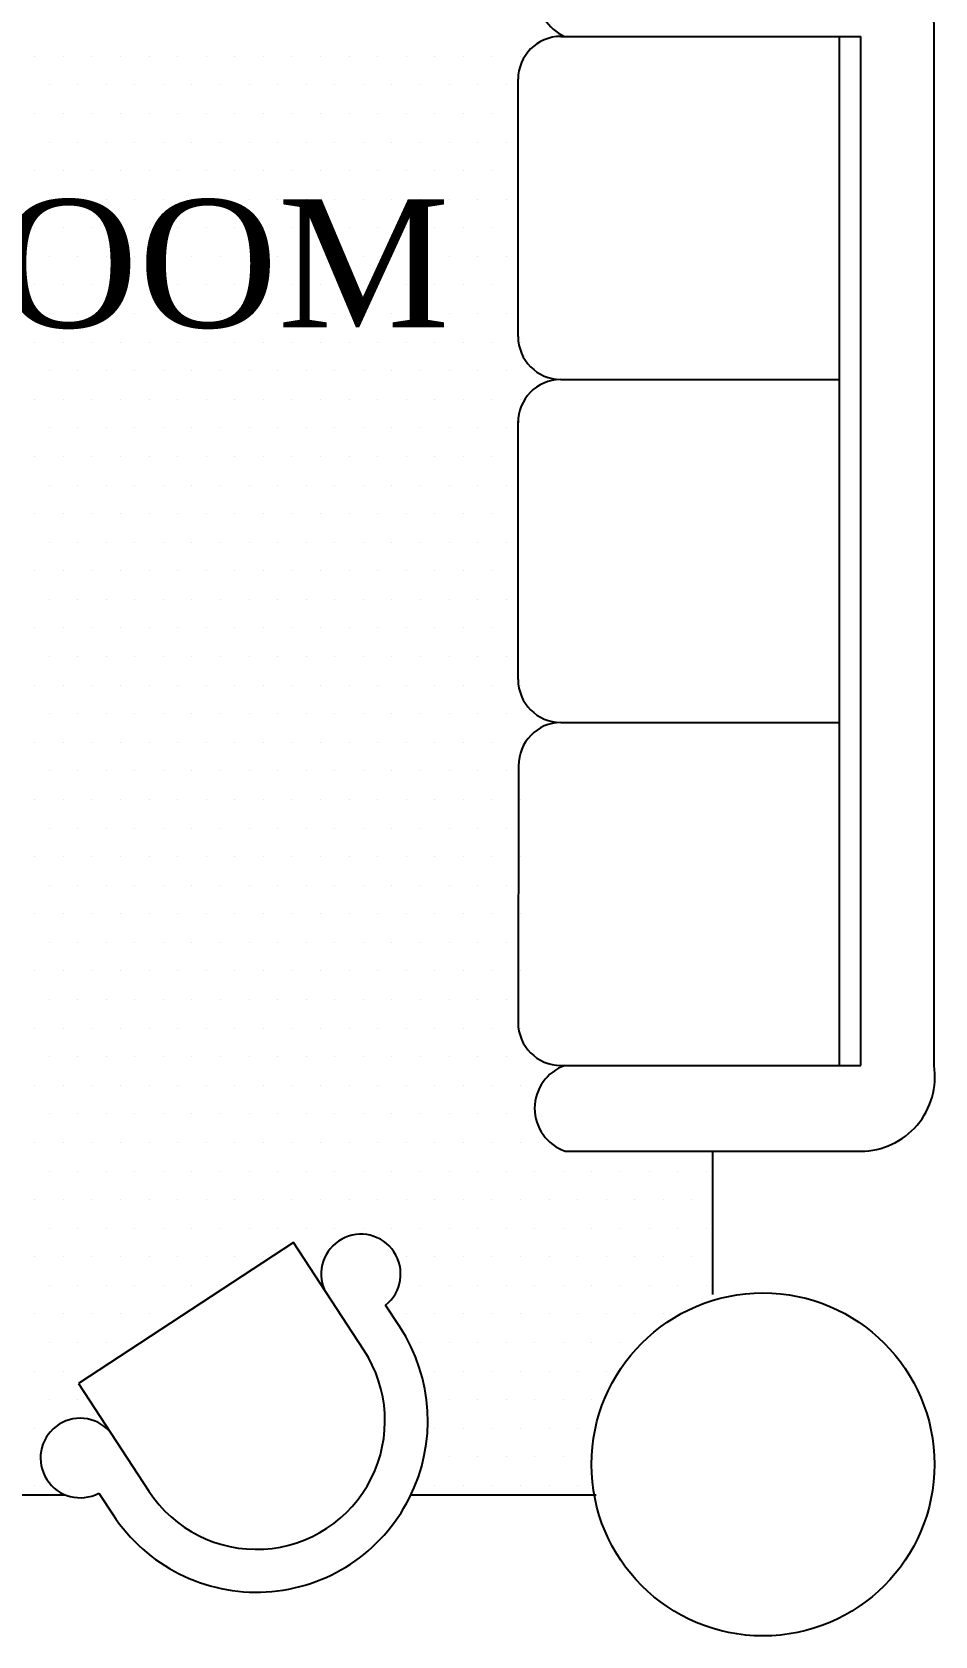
# Model space of a CAD drawing. Header units: feet. Extents: x 4160 to 31260, y -20219 to -1382.
# Drawn here: x 17268.7 to 17305.7, y -6808.3 to -6742.6 of the extents above; entities that cross this region are included whole.
import ezdxf

# ---------------------------------------------------------------- set-up
doc = ezdxf.new("R2010")
doc.units = ezdxf.units.FT
doc.header["$LTSCALE"] = 50
doc.header["$MEASUREMENT"] = 0
doc.layers.add('DIMENSION', color=142, linetype='Continuous', lineweight=13)
for name, color, linetype in [('Furniture', 32, 'Continuous'), ('Hatch', 30, 'Continuous'), ('Text', 7, 'Continuous')]:
    doc.layers.add(name, color=color, linetype=linetype)
doc.styles.add('NAVARAJ', font='times.ttf', dxfattribs={"height": 9})

# ---------------------------------------------------------------- blocks, each defined once
blk = doc.blocks.new('*X9')
at = {"color": 0}
for p, q in [((12250, 6200), (12250, 6200)), ((12300, 6200), (12300, 6200)), ((12350, 6200), (12350, 6200)), ((12400, 6200), (12400, 6200)), ((12450, 6200), (12450, 6200)), ((12500, 6200), (12500, 6200)), ((12550, 6200), (12550, 6200)), ((12600, 6200), (12600, 6200)), ((12650, 6200), (12650, 6200)), ((12700, 6200), (12700, 6200)), ((12750, 6200), (12750, 6200)), ((12800, 6200), (12800, 6200)), ((12850, 6200), (12850, 6200)), ((12900, 6200), (12900, 6200)), ((12950, 6200), (12950, 6200)), ((13000, 6200), (13000, 6200)), ((13050, 6200), (13050, 6200)), ((13100, 6200), (13100, 6200)), ((12275, 6150), (12275, 6150)), ((12325, 6150), (12325, 6150)), ((12375, 6150), (12375, 6150)), ((12425, 6150), (12425, 6150)), ((12475, 6150), (12475, 6150)), ((12525, 6150), (12525, 6150)), ((12575, 6150), (12575, 6150)), ((12625, 6150), (12625, 6150)), ((12675, 6150), (12675, 6150)), ((12725, 6150), (12725, 6150)), ((12775, 6150), (12775, 6150)), ((12825, 6150), (12825, 6150)), ((12875, 6150), (12875, 6150)), ((12925, 6150), (12925, 6150)), ((12975, 6150), (12975, 6150)), ((13025, 6150), (13025, 6150)), ((13075, 6150), (13075, 6150)), ((12250, 6100), (12250, 6100)), ((12300, 6100), (12300, 6100)), ((12350, 6100), (12350, 6100)), ((12400, 6100), (12400, 6100)), ((12450, 6100), (12450, 6100)), ((12500, 6100), (12500, 6100)), ((12550, 6100), (12550, 6100)), ((12600, 6100), (12600, 6100)), ((12650, 6100), (12650, 6100)), ((12700, 6100), (12700, 6100)), ((12750, 6100), (12750, 6100)), ((12800, 6100), (12800, 6100)), ((12850, 6100), (12850, 6100)), ((12900, 6100), (12900, 6100)), ((12950, 6100), (12950, 6100)), ((13000, 6100), (13000, 6100)), ((13050, 6100), (13050, 6100)), ((12275, 6050), (12275, 6050)), ((12325, 6050), (12325, 6050)), ((12375, 6050), (12375, 6050)), ((12425, 6050), (12425, 6050)), ((12475, 6050), (12475, 6050)), ((12525, 6050), (12525, 6050)), ((12575, 6050), (12575, 6050)), ((12625, 6050), (12625, 6050)), ((12675, 6050), (12675, 6050)), ((12725, 6050), (12725, 6050)), ((12775, 6050), (12775, 6050)), ((12825, 6050), (12825, 6050)), ((12875, 6050), (12875, 6050)), ((12925, 6050), (12925, 6050)), ((12975, 6050), (12975, 6050)), ((13025, 6050), (13025, 6050)), ((13075, 6050), (13075, 6050)), ((12250, 6000), (12250, 6000)), ((12300, 6000), (12300, 6000)), ((12350, 6000), (12350, 6000)), ((12400, 6000), (12400, 6000)), ((12450, 6000), (12450, 6000)), ((12500, 6000), (12500, 6000)), ((12550, 6000), (12550, 6000)), ((12600, 6000), (12600, 6000)), ((12650, 6000), (12650, 6000)), ((12700, 6000), (12700, 6000)), ((12750, 6000), (12750, 6000)), ((12800, 6000), (12800, 6000)), ((12850, 6000), (12850, 6000)), ((12900, 6000), (12900, 6000)), ((12950, 6000), (12950, 6000)), ((13000, 6000), (13000, 6000)), ((13050, 6000), (13050, 6000)), ((12275, 5950), (12275, 5950)), ((12325, 5950), (12325, 5950)), ((12375, 5950), (12375, 5950)), ((12425, 5950), (12425, 5950)), ((12475, 5950), (12475, 5950)), ((12525, 5950), (12525, 5950)), ((12575, 5950), (12575, 5950)), ((12625, 5950), (12625, 5950)), ((12675, 5950), (12675, 5950)), ((12725, 5950), (12725, 5950)), ((12775, 5950), (12775, 5950)), ((12825, 5950), (12825, 5950)), ((12875, 5950), (12875, 5950)), ((12925, 5950), (12925, 5950)), ((12975, 5950), (12975, 5950)), ((13025, 5950), (13025, 5950)), ((13075, 5950), (13075, 5950)), ((12250, 5900), (12250, 5900)), ((12300, 5900), (12300, 5900)), ((12350, 5900), (12350, 5900)), ((12400, 5900), (12400, 5900)), ((12450, 5900), (12450, 5900)), ((12500, 5900), (12500, 5900)), ((12550, 5900), (12550, 5900)), ((12600, 5900), (12600, 5900)), ((12650, 5900), (12650, 5900)), ((12700, 5900), (12700, 5900)), ((12750, 5900), (12750, 5900)), ((12800, 5900), (12800, 5900)), ((12850, 5900), (12850, 5900)), ((12900, 5900), (12900, 5900)), ((12950, 5900), (12950, 5900)), ((13000, 5900), (13000, 5900)), ((13050, 5900), (13050, 5900)), ((12275, 5850), (12275, 5850)), ((12325, 5850), (12325, 5850)), ((12375, 5850), (12375, 5850)), ((12425, 5850), (12425, 5850)), ((12475, 5850), (12475, 5850)), ((12525, 5850), (12525, 5850)), ((12575, 5850), (12575, 5850)), ((12625, 5850), (12625, 5850)), ((12675, 5850), (12675, 5850)), ((12725, 5850), (12725, 5850)), ((12775, 5850), (12775, 5850)), ((12825, 5850), (12825, 5850)), ((12875, 5850), (12875, 5850)), ((12925, 5850), (12925, 5850)), ((12975, 5850), (12975, 5850)), ((13025, 5850), (13025, 5850)), ((13075, 5850), (13075, 5850)), ((12250, 5800), (12250, 5800)), ((12300, 5800), (12300, 5800)), ((12350, 5800), (12350, 5800)), ((12400, 5800), (12400, 5800)), ((12450, 5800), (12450, 5800)), ((12500, 5800), (12500, 5800)), ((12550, 5800), (12550, 5800)), ((12600, 5800), (12600, 5800)), ((12650, 5800), (12650, 5800)), ((12700, 5800), (12700, 5800)), ((12750, 5800), (12750, 5800)), ((12800, 5800), (12800, 5800)), ((12850, 5800), (12850, 5800)), ((12900, 5800), (12900, 5800)), ((12950, 5800), (12950, 5800)), ((13000, 5800), (13000, 5800)), ((13050, 5800), (13050, 5800)), ((12275, 5750), (12275, 5750)), ((12325, 5750), (12325, 5750)), ((12375, 5750), (12375, 5750)), ((12425, 5750), (12425, 5750)), ((12475, 5750), (12475, 5750)), ((12525, 5750), (12525, 5750)), ((12575, 5750), (12575, 5750)), ((12625, 5750), (12625, 5750)), ((12675, 5750), (12675, 5750)), ((12725, 5750), (12725, 5750)), ((12775, 5750), (12775, 5750)), ((12825, 5750), (12825, 5750)), ((12875, 5750), (12875, 5750)), ((12925, 5750), (12925, 5750)), ((12975, 5750), (12975, 5750)), ((13025, 5750), (13025, 5750)), ((13075, 5750), (13075, 5750)), ((12250, 5700), (12250, 5700)), ((12300, 5700), (12300, 5700)), ((12350, 5700), (12350, 5700)), ((12400, 5700), (12400, 5700)), ((12450, 5700), (12450, 5700)), ((12500, 5700), (12500, 5700)), ((12550, 5700), (12550, 5700)), ((12600, 5700), (12600, 5700)), ((12650, 5700), (12650, 5700)), ((12700, 5700), (12700, 5700)), ((12750, 5700), (12750, 5700)), ((12800, 5700), (12800, 5700)), ((12850, 5700), (12850, 5700)), ((12900, 5700), (12900, 5700)), ((12950, 5700), (12950, 5700)), ((13000, 5700), (13000, 5700)), ((13050, 5700), (13050, 5700)), ((13100, 5700), (13100, 5700)), ((12275, 5650), (12275, 5650)), ((12325, 5650), (12325, 5650)), ((12375, 5650), (12375, 5650)), ((12425, 5650), (12425, 5650)), ((12475, 5650), (12475, 5650)), ((12525, 5650), (12525, 5650)), ((12575, 5650), (12575, 5650)), ((12625, 5650), (12625, 5650)), ((12675, 5650), (12675, 5650)), ((12725, 5650), (12725, 5650)), ((12775, 5650), (12775, 5650)), ((12825, 5650), (12825, 5650)), ((12875, 5650), (12875, 5650)), ((12925, 5650), (12925, 5650)), ((12975, 5650), (12975, 5650)), ((13025, 5650), (13025, 5650)), ((13075, 5650), (13075, 5650)), ((13125, 5650), (13125, 5650)), ((12250, 5600), (12250, 5600)), ((12300, 5600), (12300, 5600)), ((12350, 5600), (12350, 5600)), ((12400, 5600), (12400, 5600)), ((12450, 5600), (12450, 5600)), ((12500, 5600), (12500, 5600)), ((12550, 5600), (12550, 5600)), ((12600, 5600), (12600, 5600)), ((12650, 5600), (12650, 5600)), ((12700, 5600), (12700, 5600)), ((12750, 5600), (12750, 5600)), ((12800, 5600), (12800, 5600)), ((12850, 5600), (12850, 5600)), ((12900, 5600), (12900, 5600)), ((12950, 5600), (12950, 5600)), ((13000, 5600), (13000, 5600)), ((13050, 5600), (13050, 5600)), ((13100, 5600), (13100, 5600)), ((12275, 5550), (12275, 5550)), ((12325, 5550), (12325, 5550)), ((12375, 5550), (12375, 5550)), ((12425, 5550), (12425, 5550)), ((12475, 5550), (12475, 5550)), ((12525, 5550), (12525, 5550)), ((12575, 5550), (12575, 5550)), ((12625, 5550), (12625, 5550)), ((12675, 5550), (12675, 5550)), ((12725, 5550), (12725, 5550)), ((12775, 5550), (12775, 5550)), ((12825, 5550), (12825, 5550)), ((12875, 5550), (12875, 5550)), ((12925, 5550), (12925, 5550)), ((12975, 5550), (12975, 5550)), ((13025, 5550), (13025, 5550)), ((13075, 5550), (13075, 5550)), ((12250, 5500), (12250, 5500)), ((12300, 5500), (12300, 5500)), ((12350, 5500), (12350, 5500)), ((12400, 5500), (12400, 5500)), ((12450, 5500), (12450, 5500)), ((12500, 5500), (12500, 5500)), ((12550, 5500), (12550, 5500)), ((12600, 5500), (12600, 5500)), ((12650, 5500), (12650, 5500)), ((12700, 5500), (12700, 5500)), ((12750, 5500), (12750, 5500)), ((12800, 5500), (12800, 5500)), ((12850, 5500), (12850, 5500)), ((12900, 5500), (12900, 5500)), ((12950, 5500), (12950, 5500)), ((13000, 5500), (13000, 5500)), ((13050, 5500), (13050, 5500)), ((12275, 5450), (12275, 5450)), ((12325, 5450), (12325, 5450)), ((12375, 5450), (12375, 5450)), ((12425, 5450), (12425, 5450)), ((12475, 5450), (12475, 5450)), ((12525, 5450), (12525, 5450)), ((12575, 5450), (12575, 5450)), ((12625, 5450), (12625, 5450)), ((12675, 5450), (12675, 5450)), ((12725, 5450), (12725, 5450)), ((12775, 5450), (12775, 5450)), ((12825, 5450), (12825, 5450)), ((12875, 5450), (12875, 5450)), ((12925, 5450), (12925, 5450)), ((12975, 5450), (12975, 5450)), ((13025, 5450), (13025, 5450)), ((13075, 5450), (13075, 5450)), ((12250, 5400), (12250, 5400)), ((12300, 5400), (12300, 5400)), ((12350, 5400), (12350, 5400)), ((12400, 5400), (12400, 5400)), ((12450, 5400), (12450, 5400)), ((12500, 5400), (12500, 5400)), ((12550, 5400), (12550, 5400)), ((12600, 5400), (12600, 5400)), ((12650, 5400), (12650, 5400)), ((12700, 5400), (12700, 5400)), ((12750, 5400), (12750, 5400)), ((12800, 5400), (12800, 5400)), ((12850, 5400), (12850, 5400)), ((12900, 5400), (12900, 5400)), ((12950, 5400), (12950, 5400)), ((13000, 5400), (13000, 5400)), ((13050, 5400), (13050, 5400)), ((12275, 5350), (12275, 5350)), ((12325, 5350), (12325, 5350)), ((12375, 5350), (12375, 5350)), ((12425, 5350), (12425, 5350)), ((12475, 5350), (12475, 5350)), ((12525, 5350), (12525, 5350)), ((12575, 5350), (12575, 5350)), ((12625, 5350), (12625, 5350)), ((12675, 5350), (12675, 5350)), ((12725, 5350), (12725, 5350)), ((12775, 5350), (12775, 5350)), ((12825, 5350), (12825, 5350)), ((12875, 5350), (12875, 5350)), ((12925, 5350), (12925, 5350)), ((12975, 5350), (12975, 5350)), ((13025, 5350), (13025, 5350)), ((13075, 5350), (13075, 5350)), ((12250, 5300), (12250, 5300)), ((12300, 5300), (12300, 5300)), ((12350, 5300), (12350, 5300)), ((12400, 5300), (12400, 5300)), ((12450, 5300), (12450, 5300)), ((12500, 5300), (12500, 5300)), ((12550, 5300), (12550, 5300)), ((12600, 5300), (12600, 5300)), ((12650, 5300), (12650, 5300)), ((12700, 5300), (12700, 5300)), ((12750, 5300), (12750, 5300)), ((12800, 5300), (12800, 5300)), ((12850, 5300), (12850, 5300)), ((12900, 5300), (12900, 5300)), ((12950, 5300), (12950, 5300)), ((13000, 5300), (13000, 5300)), ((13050, 5300), (13050, 5300)), ((12275, 5250), (12275, 5250)), ((12325, 5250), (12325, 5250)), ((12375, 5250), (12375, 5250)), ((12425, 5250), (12425, 5250)), ((12475, 5250), (12475, 5250)), ((12525, 5250), (12525, 5250)), ((12575, 5250), (12575, 5250)), ((12625, 5250), (12625, 5250)), ((12675, 5250), (12675, 5250)), ((12725, 5250), (12725, 5250)), ((12775, 5250), (12775, 5250)), ((12825, 5250), (12825, 5250)), ((12875, 5250), (12875, 5250)), ((12925, 5250), (12925, 5250)), ((12975, 5250), (12975, 5250)), ((13025, 5250), (13025, 5250)), ((13075, 5250), (13075, 5250)), ((12250, 5200), (12250, 5200)), ((12300, 5200), (12300, 5200)), ((12350, 5200), (12350, 5200)), ((12400, 5200), (12400, 5200)), ((12450, 5200), (12450, 5200)), ((12500, 5200), (12500, 5200)), ((12550, 5200), (12550, 5200)), ((12600, 5200), (12600, 5200)), ((12650, 5200), (12650, 5200)), ((12700, 5200), (12700, 5200)), ((12750, 5200), (12750, 5200)), ((12800, 5200), (12800, 5200)), ((12850, 5200), (12850, 5200)), ((12900, 5200), (12900, 5200)), ((12950, 5200), (12950, 5200)), ((13000, 5200), (13000, 5200)), ((13050, 5200), (13050, 5200)), ((12275, 5150), (12275, 5150)), ((12325, 5150), (12325, 5150)), ((12375, 5150), (12375, 5150)), ((12425, 5150), (12425, 5150)), ((12475, 5150), (12475, 5150)), ((12525, 5150), (12525, 5150)), ((12575, 5150), (12575, 5150)), ((12625, 5150), (12625, 5150)), ((12675, 5150), (12675, 5150)), ((12725, 5150), (12725, 5150)), ((12775, 5150), (12775, 5150)), ((12825, 5150), (12825, 5150)), ((12875, 5150), (12875, 5150)), ((12925, 5150), (12925, 5150)), ((12975, 5150), (12975, 5150)), ((13025, 5150), (13025, 5150)), ((13075, 5150), (13075, 5150)), ((12250, 5100), (12250, 5100)), ((12300, 5100), (12300, 5100)), ((12350, 5100), (12350, 5100)), ((12400, 5100), (12400, 5100)), ((12450, 5100), (12450, 5100)), ((12500, 5100), (12500, 5100)), ((12550, 5100), (12550, 5100)), ((12600, 5100), (12600, 5100)), ((12650, 5100), (12650, 5100)), ((12700, 5100), (12700, 5100)), ((12750, 5100), (12750, 5100)), ((12800, 5100), (12800, 5100)), ((12850, 5100), (12850, 5100)), ((12900, 5100), (12900, 5100)), ((12950, 5100), (12950, 5100)), ((13000, 5100), (13000, 5100)), ((13050, 5100), (13050, 5100)), ((13100, 5100), (13100, 5100)), ((12275, 5050), (12275, 5050)), ((12325, 5050), (12325, 5050)), ((12375, 5050), (12375, 5050)), ((12425, 5050), (12425, 5050)), ((12475, 5050), (12475, 5050)), ((12525, 5050), (12525, 5050)), ((12575, 5050), (12575, 5050)), ((12625, 5050), (12625, 5050)), ((12675, 5050), (12675, 5050)), ((12725, 5050), (12725, 5050)), ((12775, 5050), (12775, 5050)), ((12825, 5050), (12825, 5050)), ((12875, 5050), (12875, 5050)), ((12925, 5050), (12925, 5050)), ((12975, 5050), (12975, 5050)), ((13025, 5050), (13025, 5050)), ((13075, 5050), (13075, 5050)), ((13125, 5050), (13125, 5050)), ((12250, 5000), (12250, 5000)), ((12300, 5000), (12300, 5000)), ((12350, 5000), (12350, 5000)), ((12400, 5000), (12400, 5000)), ((12450, 5000), (12450, 5000)), ((12500, 5000), (12500, 5000)), ((12550, 5000), (12550, 5000)), ((12600, 5000), (12600, 5000)), ((12650, 5000), (12650, 5000)), ((12700, 5000), (12700, 5000)), ((12750, 5000), (12750, 5000)), ((12800, 5000), (12800, 5000)), ((12850, 5000), (12850, 5000)), ((12900, 5000), (12900, 5000)), ((12950, 5000), (12950, 5000)), ((13000, 5000), (13000, 5000)), ((13050, 5000), (13050, 5000)), ((13100, 5000), (13100, 5000)), ((12275, 4950), (12275, 4950)), ((12325, 4950), (12325, 4950)), ((12375, 4950), (12375, 4950)), ((12425, 4950), (12425, 4950)), ((12475, 4950), (12475, 4950)), ((12525, 4950), (12525, 4950)), ((12575, 4950), (12575, 4950)), ((12625, 4950), (12625, 4950)), ((12675, 4950), (12675, 4950)), ((12725, 4950), (12725, 4950)), ((12775, 4950), (12775, 4950)), ((12825, 4950), (12825, 4950)), ((12875, 4950), (12875, 4950)), ((12925, 4950), (12925, 4950)), ((12975, 4950), (12975, 4950)), ((13025, 4950), (13025, 4950)), ((13075, 4950), (13075, 4950)), ((12250, 4900), (12250, 4900)), ((12300, 4900), (12300, 4900)), ((12350, 4900), (12350, 4900)), ((12400, 4900), (12400, 4900)), ((12450, 4900), (12450, 4900)), ((12500, 4900), (12500, 4900)), ((12550, 4900), (12550, 4900)), ((12600, 4900), (12600, 4900)), ((12650, 4900), (12650, 4900)), ((12700, 4900), (12700, 4900)), ((12750, 4900), (12750, 4900)), ((12800, 4900), (12800, 4900)), ((12850, 4900), (12850, 4900)), ((12900, 4900), (12900, 4900)), ((12950, 4900), (12950, 4900)), ((13000, 4900), (13000, 4900)), ((13050, 4900), (13050, 4900)), ((13100, 4900), (13100, 4900)), ((12275, 4850), (12275, 4850)), ((12325, 4850), (12325, 4850)), ((12375, 4850), (12375, 4850)), ((12425, 4850), (12425, 4850)), ((12475, 4850), (12475, 4850)), ((12525, 4850), (12525, 4850)), ((12575, 4850), (12575, 4850)), ((12625, 4850), (12625, 4850)), ((12675, 4850), (12675, 4850)), ((12725, 4850), (12725, 4850)), ((12775, 4850), (12775, 4850)), ((12825, 4850), (12825, 4850)), ((12875, 4850), (12875, 4850)), ((12925, 4850), (12925, 4850)), ((12975, 4850), (12975, 4850)), ((13025, 4850), (13025, 4850)), ((13075, 4850), (13075, 4850)), ((12250, 4800), (12250, 4800)), ((12300, 4800), (12300, 4800)), ((12350, 4800), (12350, 4800)), ((12400, 4800), (12400, 4800)), ((12450, 4800), (12450, 4800)), ((12500, 4800), (12500, 4800)), ((12550, 4800), (12550, 4800)), ((12600, 4800), (12600, 4800)), ((12650, 4800), (12650, 4800)), ((12700, 4800), (12700, 4800)), ((12750, 4800), (12750, 4800)), ((12800, 4800), (12800, 4800)), ((12850, 4800), (12850, 4800)), ((12900, 4800), (12900, 4800)), ((12950, 4800), (12950, 4800)), ((13000, 4800), (13000, 4800)), ((13050, 4800), (13050, 4800)), ((13100, 4800), (13100, 4800)), ((12275, 4750), (12275, 4750)), ((12325, 4750), (12325, 4750)), ((12375, 4750), (12375, 4750)), ((12425, 4750), (12425, 4750)), ((12475, 4750), (12475, 4750)), ((12525, 4750), (12525, 4750)), ((12575, 4750), (12575, 4750)), ((12625, 4750), (12625, 4750)), ((12675, 4750), (12675, 4750)), ((12725, 4750), (12725, 4750)), ((12775, 4750), (12775, 4750)), ((12825, 4750), (12825, 4750)), ((12875, 4750), (12875, 4750)), ((12925, 4750), (12925, 4750)), ((12975, 4750), (12975, 4750)), ((13025, 4750), (13025, 4750)), ((13075, 4750), (13075, 4750)), ((12250, 4700), (12250, 4700)), ((12300, 4700), (12300, 4700)), ((12350, 4700), (12350, 4700)), ((12400, 4700), (12400, 4700)), ((12450, 4700), (12450, 4700)), ((12500, 4700), (12500, 4700)), ((12550, 4700), (12550, 4700)), ((12600, 4700), (12600, 4700)), ((12650, 4700), (12650, 4700)), ((12700, 4700), (12700, 4700)), ((12750, 4700), (12750, 4700)), ((12800, 4700), (12800, 4700)), ((12850, 4700), (12850, 4700)), ((12900, 4700), (12900, 4700)), ((12950, 4700), (12950, 4700)), ((13000, 4700), (13000, 4700)), ((13050, 4700), (13050, 4700)), ((13100, 4700), (13100, 4700)), ((12275, 4650), (12275, 4650)), ((12325, 4650), (12325, 4650)), ((12375, 4650), (12375, 4650)), ((12425, 4650), (12425, 4650)), ((12475, 4650), (12475, 4650)), ((12525, 4650), (12525, 4650)), ((12575, 4650), (12575, 4650)), ((12625, 4650), (12625, 4650)), ((12675, 4650), (12675, 4650)), ((12725, 4650), (12725, 4650)), ((12775, 4650), (12775, 4650)), ((12825, 4650), (12825, 4650)), ((12875, 4650), (12875, 4650)), ((12925, 4650), (12925, 4650)), ((12975, 4650), (12975, 4650)), ((13025, 4650), (13025, 4650)), ((13075, 4650), (13075, 4650)), ((12250, 4600), (12250, 4600)), ((12300, 4600), (12300, 4600)), ((12350, 4600), (12350, 4600)), ((12400, 4600), (12400, 4600)), ((12450, 4600), (12450, 4600)), ((12500, 4600), (12500, 4600)), ((12550, 4600), (12550, 4600)), ((12600, 4600), (12600, 4600)), ((12650, 4600), (12650, 4600)), ((12700, 4600), (12700, 4600)), ((12750, 4600), (12750, 4600)), ((12800, 4600), (12800, 4600)), ((12850, 4600), (12850, 4600)), ((12900, 4600), (12900, 4600)), ((12950, 4600), (12950, 4600)), ((13000, 4600), (13000, 4600)), ((13050, 4600), (13050, 4600)), ((13100, 4600), (13100, 4600)), ((12275, 4550), (12275, 4550)), ((12325, 4550), (12325, 4550)), ((12375, 4550), (12375, 4550)), ((12425, 4550), (12425, 4550)), ((12475, 4550), (12475, 4550)), ((12525, 4550), (12525, 4550)), ((12575, 4550), (12575, 4550)), ((12625, 4550), (12625, 4550)), ((12675, 4550), (12675, 4550)), ((12725, 4550), (12725, 4550)), ((12775, 4550), (12775, 4550)), ((12825, 4550), (12825, 4550)), ((12875, 4550), (12875, 4550)), ((12925, 4550), (12925, 4550)), ((12975, 4550), (12975, 4550)), ((13025, 4550), (13025, 4550)), ((13075, 4550), (13075, 4550)), ((12250, 4500), (12250, 4500)), ((12300, 4500), (12300, 4500)), ((12350, 4500), (12350, 4500)), ((12400, 4500), (12400, 4500)), ((12450, 4500), (12450, 4500)), ((12500, 4500), (12500, 4500)), ((12550, 4500), (12550, 4500)), ((12600, 4500), (12600, 4500)), ((12650, 4500), (12650, 4500)), ((12700, 4500), (12700, 4500)), ((12750, 4500), (12750, 4500)), ((12800, 4500), (12800, 4500)), ((12850, 4500), (12850, 4500)), ((12900, 4500), (12900, 4500)), ((12950, 4500), (12950, 4500)), ((13000, 4500), (13000, 4500)), ((13050, 4500), (13050, 4500)), ((13100, 4500), (13100, 4500)), ((12275, 4450), (12275, 4450)), ((12325, 4450), (12325, 4450)), ((12375, 4450), (12375, 4450)), ((12425, 4450), (12425, 4450)), ((12475, 4450), (12475, 4450)), ((12525, 4450), (12525, 4450)), ((12575, 4450), (12575, 4450)), ((12625, 4450), (12625, 4450)), ((12675, 4450), (12675, 4450)), ((12725, 4450), (12725, 4450)), ((12775, 4450), (12775, 4450)), ((12825, 4450), (12825, 4450)), ((12875, 4450), (12875, 4450)), ((12925, 4450), (12925, 4450)), ((12975, 4450), (12975, 4450)), ((13025, 4450), (13025, 4450)), ((13075, 4450), (13075, 4450)), ((13125, 4450), (13125, 4450)), ((12250, 4400), (12250, 4400)), ((12300, 4400), (12300, 4400)), ((12350, 4400), (12350, 4400)), ((12400, 4400), (12400, 4400)), ((12450, 4400), (12450, 4400)), ((12500, 4400), (12500, 4400)), ((12550, 4400), (12550, 4400)), ((12600, 4400), (12600, 4400)), ((12650, 4400), (12650, 4400)), ((12700, 4400), (12700, 4400)), ((12750, 4400), (12750, 4400)), ((12800, 4400), (12800, 4400)), ((12850, 4400), (12850, 4400)), ((12900, 4400), (12900, 4400)), ((12950, 4400), (12950, 4400)), ((13000, 4400), (13000, 4400)), ((13050, 4400), (13050, 4400)), ((13100, 4400), (13100, 4400)), ((12275, 4350), (12275, 4350)), ((12325, 4350), (12325, 4350)), ((12375, 4350), (12375, 4350)), ((12425, 4350), (12425, 4350)), ((12475, 4350), (12475, 4350)), ((12525, 4350), (12525, 4350)), ((12575, 4350), (12575, 4350)), ((12625, 4350), (12625, 4350)), ((12675, 4350), (12675, 4350)), ((12725, 4350), (12725, 4350)), ((12775, 4350), (12775, 4350)), ((12825, 4350), (12825, 4350)), ((12875, 4350), (12875, 4350)), ((12925, 4350), (12925, 4350)), ((12975, 4350), (12975, 4350)), ((13025, 4350), (13025, 4350)), ((13075, 4350), (13075, 4350)), ((13125, 4350), (13125, 4350)), ((12250, 4300), (12250, 4300)), ((12300, 4300), (12300, 4300)), ((12350, 4300), (12350, 4300)), ((12400, 4300), (12400, 4300)), ((12450, 4300), (12450, 4300)), ((12500, 4300), (12500, 4300)), ((12550, 4300), (12550, 4300)), ((12600, 4300), (12600, 4300)), ((12650, 4300), (12650, 4300)), ((12700, 4300), (12700, 4300)), ((12750, 4300), (12750, 4300)), ((12800, 4300), (12800, 4300)), ((12850, 4300), (12850, 4300)), ((12900, 4300), (12900, 4300)), ((12950, 4300), (12950, 4300)), ((13000, 4300), (13000, 4300)), ((13050, 4300), (13050, 4300)), ((13100, 4300), (13100, 4300)), ((13150, 4300), (13150, 4300)), ((12275, 4250), (12275, 4250)), ((12325, 4250), (12325, 4250)), ((12375, 4250), (12375, 4250)), ((12425, 4250), (12425, 4250)), ((12475, 4250), (12475, 4250)), ((12525, 4250), (12525, 4250)), ((12575, 4250), (12575, 4250)), ((12625, 4250), (12625, 4250)), ((12675, 4250), (12675, 4250)), ((12725, 4250), (12725, 4250)), ((12775, 4250), (12775, 4250)), ((12825, 4250), (12825, 4250)), ((12875, 4250), (12875, 4250)), ((12925, 4250), (12925, 4250)), ((12975, 4250), (12975, 4250)), ((13025, 4250), (13025, 4250)), ((13075, 4250), (13075, 4250)), ((13125, 4250), (13125, 4250)), ((13175, 4250), (13175, 4250)), ((13225, 4250), (13225, 4250)), ((13275, 4250), (13275, 4250)), ((13325, 4250), (13325, 4250)), ((13375, 4250), (13375, 4250)), ((13425, 4250), (13425, 4250)), ((12250, 4200), (12250, 4200)), ((12300, 4200), (12300, 4200)), ((12350, 4200), (12350, 4200)), ((12400, 4200), (12400, 4200)), ((12450, 4200), (12450, 4200)), ((12500, 4200), (12500, 4200)), ((12550, 4200), (12550, 4200)), ((12600, 4200), (12600, 4200)), ((12650, 4200), (12650, 4200)), ((12700, 4200), (12700, 4200)), ((12750, 4200), (12750, 4200)), ((12800, 4200), (12800, 4200)), ((12850, 4200), (12850, 4200)), ((12900, 4200), (12900, 4200)), ((12950, 4200), (12950, 4200)), ((13000, 4200), (13000, 4200)), ((13050, 4200), (13050, 4200)), ((13100, 4200), (13100, 4200)), ((13150, 4200), (13150, 4200)), ((13200, 4200), (13200, 4200)), ((13250, 4200), (13250, 4200)), ((13300, 4200), (13300, 4200)), ((13350, 4200), (13350, 4200)), ((13400, 4200), (13400, 4200)), ((12275, 4150), (12275, 4150)), ((12325, 4150), (12325, 4150)), ((12375, 4150), (12375, 4150)), ((12425, 4150), (12425, 4150)), ((12475, 4150), (12475, 4150)), ((12525, 4150), (12525, 4150)), ((12575, 4150), (12575, 4150)), ((12625, 4150), (12625, 4150)), ((12675, 4150), (12675, 4150)), ((12725, 4150), (12725, 4150)), ((12775, 4150), (12775, 4150)), ((12825, 4150), (12825, 4150)), ((12875, 4150), (12875, 4150)), ((12925, 4150), (12925, 4150)), ((12975, 4150), (12975, 4150)), ((13025, 4150), (13025, 4150)), ((13075, 4150), (13075, 4150)), ((13125, 4150), (13125, 4150)), ((13175, 4150), (13175, 4150)), ((13225, 4150), (13225, 4150)), ((13275, 4150), (13275, 4150)), ((13325, 4150), (13325, 4150)), ((13375, 4150), (13375, 4150)), ((13425, 4150), (13425, 4150)), ((12250, 4100), (12250, 4100)), ((12300, 4100), (12300, 4100)), ((12350, 4100), (12350, 4100)), ((12400, 4100), (12400, 4100)), ((12450, 4100), (12450, 4100)), ((12500, 4100), (12500, 4100)), ((12550, 4100), (12550, 4100)), ((12600, 4100), (12600, 4100)), ((12650, 4100), (12650, 4100)), ((12750, 4100), (12750, 4100)), ((12900, 4100), (12900, 4100)), ((12950, 4100), (12950, 4100)), ((13000, 4100), (13000, 4100)), ((13050, 4100), (13050, 4100)), ((13100, 4100), (13100, 4100)), ((13150, 4100), (13150, 4100)), ((13200, 4100), (13200, 4100)), ((13250, 4100), (13250, 4100)), ((13300, 4100), (13300, 4100)), ((13350, 4100), (13350, 4100)), ((13400, 4100), (13400, 4100)), ((12275, 4050), (12275, 4050)), ((12325, 4050), (12325, 4050)), ((12375, 4050), (12375, 4050)), ((12425, 4050), (12425, 4050)), ((12475, 4050), (12475, 4050)), ((12525, 4050), (12525, 4050)), ((12575, 4050), (12575, 4050)), ((12925, 4050), (12925, 4050)), ((12975, 4050), (12975, 4050)), ((13025, 4050), (13025, 4050)), ((13075, 4050), (13075, 4050)), ((13125, 4050), (13125, 4050)), ((13175, 4050), (13175, 4050)), ((13225, 4050), (13225, 4050)), ((13275, 4050), (13275, 4050)), ((13325, 4050), (13325, 4050)), ((13375, 4050), (13375, 4050)), ((13425, 4050), (13425, 4050)), ((12250, 4000), (12250, 4000)), ((12300, 4000), (12300, 4000)), ((12350, 4000), (12350, 4000)), ((12400, 4000), (12400, 4000)), ((12450, 4000), (12450, 4000)), ((12500, 4000), (12500, 4000)), ((12900, 4000), (12900, 4000)), ((12950, 4000), (12950, 4000)), ((13000, 4000), (13000, 4000)), ((13050, 4000), (13050, 4000)), ((13100, 4000), (13100, 4000)), ((13150, 4000), (13150, 4000)), ((13200, 4000), (13200, 4000)), ((13250, 4000), (13250, 4000)), ((13300, 4000), (13300, 4000)), ((13350, 4000), (13350, 4000)), ((12275, 3950), (12275, 3950)), ((12325, 3950), (12325, 3950)), ((12375, 3950), (12375, 3950)), ((12425, 3950), (12425, 3950)), ((12925, 3950), (12925, 3950)), ((12975, 3950), (12975, 3950)), ((13025, 3950), (13025, 3950)), ((13075, 3950), (13075, 3950)), ((13125, 3950), (13125, 3950)), ((13175, 3950), (13175, 3950)), ((13225, 3950), (13225, 3950)), ((13275, 3950), (13275, 3950)), ((12250, 3900), (12250, 3900)), ((12300, 3900), (12300, 3900)), ((12350, 3900), (12350, 3900)), ((12950, 3900), (12950, 3900)), ((13000, 3900), (13000, 3900)), ((13050, 3900), (13050, 3900)), ((13100, 3900), (13100, 3900)), ((13150, 3900), (13150, 3900)), ((13200, 3900), (13200, 3900)), ((13250, 3900), (13250, 3900)), ((12275, 3850), (12275, 3850)), ((12325, 3850), (12325, 3850)), ((12975, 3850), (12975, 3850)), ((13025, 3850), (13025, 3850)), ((13075, 3850), (13075, 3850)), ((13125, 3850), (13125, 3850)), ((13175, 3850), (13175, 3850)), ((13225, 3850), (13225, 3850)), ((12250, 3800), (12250, 3800)), ((12950, 3800), (12950, 3800)), ((13000, 3800), (13000, 3800)), ((13050, 3800), (13050, 3800)), ((13100, 3800), (13100, 3800)), ((13150, 3800), (13150, 3800)), ((13200, 3800), (13200, 3800)), ((12975, 3750), (12975, 3750)), ((13025, 3750), (13025, 3750)), ((13075, 3750), (13075, 3750)), ((13125, 3750), (13125, 3750)), ((13175, 3750), (13175, 3750)), ((13225, 3750), (13225, 3750)), ((12250, 3700), (12250, 3700)), ((12950, 3700), (12950, 3700)), ((13000, 3700), (13000, 3700)), ((13050, 3700), (13050, 3700)), ((13100, 3700), (13100, 3700)), ((13150, 3700), (13150, 3700)), ((13200, 3700), (13200, 3700))]:
    blk.add_line(p, q, dxfattribs=at)
blk = doc.blocks.new('li')
at = {"layer": 'Furniture'}
for p, q in [((87.429, 79.719), (103.836, 79.719)), ((102.664, 23.469), (102.664, 79.719)), ((103.836, 23.469), (103.836, 79.719)), ((107.836, 23.469), (107.836, 79.719)), ((85.086, 63.312), (85.086, 77.375)), ((87.429, 60.969), (102.664, 60.969)), ((85.086, 44.562), (85.086, 58.688)), ((87.429, 42.219), (102.664, 42.219)), ((85.112, 39.848), (85.086, 25.812)), ((87.429, 23.469), (103.836, 23.469)), ((87.659, 18.781), (103.836, 18.781)), ((95.73, 10.953), (95.73, 18.781)), ((72.8, 13.783), (61.038, 6.074)), ((76.654, 7.902), (72.8, 13.783)), ((78.614, 9.187), (77.84, 10.368)), ((61.038, 6.074), (64.893, 0.193)), ((37.66, 0), (60.306, 0)), ((62.159, 0.09), (62.933, -1.092)), ((79.23, 0), (89.352, 0))]:
    blk.add_line(p, q, dxfattribs=at)
blk.add_circle((98.479, 1.658), 9.375, dxfattribs=at)
for centre, radius, start, end in [((88.718, 82.062), 2.587, 115.03519, 244.96481), ((103.497, 80.067), 4.352, 355.4082, 85.54227), ((87.429, 77.375), 2.344, 90, 180), ((87.429, 63.312), 2.344, 180, 270), ((87.428, 58.623), 2.344, 90.65364, 180.65364), ((87.429, 44.562), 2.344, 180, 270), ((87.456, 39.875), 2.344, 90.65364, 180.65364), ((87.429, 25.812), 2.344, 180, 270), ((88.47, 21.125), 2.48, 109.08544, 250.91456), ((103.821, 22.844), 4.063, 270.21, 8.83953), ((76.488, 12.07), 2.173, 308.46426, 204.16842), ((70.773, 4.048), 9.375, 213.24339, 33.24339), ((70.773, 4.048), 7.031, 213.24339, 33.24339), ((61.138, 2.008), 2.173, 42.31837, 298.02253)]:
    blk.add_arc(centre, radius, start, end, dxfattribs=at)
at = {"layer": 'Hatch', "xscale": 0.03125, "yscale": 0.03125, "zscale": 0.03125}
blk.add_blockref('*X9', (-324.159, -115.116), dxfattribs=at)
at = {"layer": 'Text', "style": 'NAVARAJ'}
blk.add_text('LIVING ROOM', height=7, dxfattribs=at).set_placement((10.573, 63.812))

msp = doc.modelspace()

# ---------------------------------------------------------------- block references
at = {"layer": 'DIMENSION', "ltscale": 2, "xscale": 0.75, "yscale": 0.75, "zscale": 0.75}
msp.add_blockref('li', (17224.776, -6802.55), dxfattribs=at)

doc.saveas('drawing.dxf')
